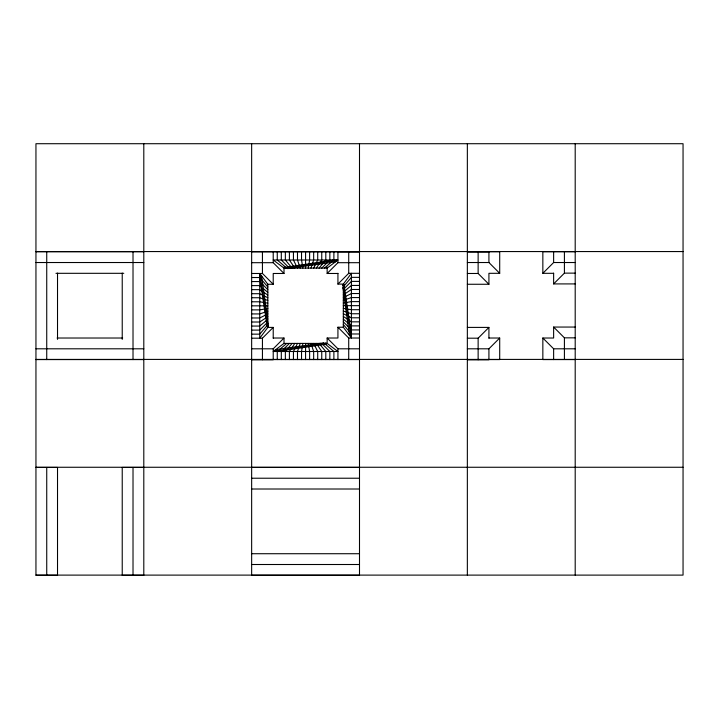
<?xml version="1.0" encoding="UTF-8"?>
<svg xmlns="http://www.w3.org/2000/svg" width="719" height="719" viewBox="0 0 719 719"><rect width="100%" height="100%" fill="white"/><g stroke="black" fill="none" stroke-linecap="round" stroke-linejoin="round"><path stroke-width="1.08" d="M308.271 268.088L309.619 259.999L309.619 251.911M302.879 343.412L301.531 351.501L301.531 359.59M310.968 268.088L311.974 265.059M312.648 263.037L313.664 259.999L313.664 251.911M300.183 343.412L297.486 351.501L297.486 359.59M313.664 268.088L315.461 264.493M316.36 262.696L317.708 259.999L317.708 251.911M297.486 343.412L293.442 351.501L293.442 359.59M316.36 268.088L321.752 259.999L321.752 251.911M294.79 343.412L289.398 351.501L289.398 359.59M267.18 326.696L268.304 326.075L268.304 323.514L261.581 276.123L259.954 274.847L259.954 278.693L267.18 326.696L268.304 326.075M343.322 285.892L343.322 284.095L351.411 273.31L351.411 338.02L343.322 327.235L343.322 292.184L351.411 285.443L359.5 285.443M349.569 335.378L342.846 287.986L343.305 284.805L343.97 284.805L351.196 332.807L351.196 336.654L350.53 336.654L350.53 332.807L343.305 284.805M343.97 284.805L342.846 285.425M319.056 268.088L325.797 259.999L325.797 251.911M286.701 349.883L285.353 351.501L285.353 359.59M288.049 348.266L292.094 343.412M267.153 325.5L259.739 334.146L251.65 334.146M343.997 286L351.411 277.354L359.5 277.354M267.091 322.75L259.739 330.102L251.65 330.102M321.752 268.088L326.902 262.947M328.367 261.473L329.841 259.999L329.841 251.911M262.435 359.761L262.435 338.191L273.22 327.406L267.827 327.406L259.739 338.191L259.739 273.481L267.827 284.266L267.827 319.317L259.739 326.058L251.65 326.058M327.145 267.01L327.145 273.481L337.93 262.696L359.5 262.696M251.65 348.805L273.22 348.805L284.005 338.02L284.005 343.412L273.22 351.501L337.93 351.501L327.145 343.412L327.145 338.02L337.93 338.02L337.93 327.235L343.322 327.235M343.322 284.095L337.93 284.095L348.715 273.31L348.715 251.74M283.511 349.29L289.398 343.412M344.059 288.75L351.411 281.399L359.5 281.399M553.63 273.31L542.845 273.31L553.63 262.525L575.2 262.525M478.135 359.761L478.135 338.191L488.92 327.406L488.92 338.191M553.63 273.13L553.63 283.915L564.415 273.13L564.415 251.56M467.35 348.805L488.92 348.805L499.705 338.02L488.92 338.02M324.449 268.088L331.522 262.022M279.628 349.479L286.701 343.412M336.564 260.224L335.288 261.842L287.897 268.573L284.715 268.106L284.715 267.441L332.726 260.224L336.564 260.224L336.564 260.889L332.726 260.889L284.715 268.106M274.586 350.611L275.862 349.659L323.253 342.927L326.435 343.394L326.435 344.059L278.424 351.276L274.586 351.276L274.586 350.611L278.424 350.611L326.435 343.394M267.827 316.621L259.739 322.013L251.65 322.013M343.322 294.88L351.411 289.487L359.5 289.487M267.827 313.924L259.739 317.969L251.65 317.969M343.322 297.576L351.411 293.532L359.5 293.532M267.827 311.228L259.739 313.924L251.65 313.924M343.322 300.272L351.411 297.576L359.5 297.576M267.827 308.532L259.739 309.88L251.65 309.88M343.322 302.969L351.411 301.621L359.5 301.621M35.95 251.56L683.05 251.56M35.95 251.74L143.8 251.74M359.5 251.74L337.93 251.74L337.93 262.696M467.35 251.74L499.705 251.74L499.705 273.31L488.92 273.31L488.92 284.266L467.35 284.266M575.2 251.74L542.845 251.74L542.845 273.31M251.65 251.911L359.5 251.911M467.35 251.911L488.92 251.911M35.95 262.525L143.8 262.525M467.35 262.525L488.92 262.525L499.705 273.31M251.65 262.696L273.22 262.696L284.005 273.481L284.005 267.01M285.803 268.088L284.005 268.088L273.22 259.999L337.93 259.999L327.145 268.088L287.6 268.088M564.415 273.13L575.2 273.13M55.965 273.31L123.785 273.31M348.715 273.31L359.5 273.31M251.65 273.481L262.435 273.481L273.22 284.266L267.827 284.266M284.005 273.481L273.22 273.481L273.22 284.266M327.145 273.481L337.93 273.481M467.35 273.481L478.135 273.481L488.92 284.266M261.581 276.123L259.954 274.847M251.65 277.525L259.739 277.525L267.827 286.962M259.954 278.693L260.62 278.693L267.845 326.696M251.65 281.569L259.739 281.569M553.63 283.915L575.2 283.915M251.65 285.614L259.739 285.614L261.357 286.962M342.846 287.986L343.511 287.986M251.65 289.658L259.739 289.658L267.827 295.051M251.65 293.703L259.739 293.703L262.435 295.051M251.65 297.747L259.739 297.747L267.827 300.443M251.65 301.791L259.739 301.791L267.827 303.139M343.322 305.665L345.345 305.665M347.367 305.665L359.5 305.665M251.65 305.836L263.783 305.836M265.805 305.836L267.827 305.836M359.5 309.709L351.411 309.709L343.322 308.361M359.5 313.754L351.411 313.754L343.322 311.057M359.5 317.798L351.411 317.798L348.715 316.45M359.5 321.842L351.411 321.842L343.322 316.45M267.639 323.514L268.304 323.514M359.5 325.887L351.411 325.887L349.793 324.539M575.2 359.59L542.845 359.59L542.845 338.02L553.63 338.02L553.63 327.055L575.2 327.055M467.35 327.406L488.92 327.406M359.5 329.931L351.411 329.931L343.322 321.842M350.53 332.807L351.196 332.807M359.5 333.976L351.411 333.976L343.322 324.539M553.63 327.055L564.415 337.84L575.2 337.84M57.08 338.02L122.67 338.02M273.22 338.02L284.005 338.02M337.93 327.235L348.715 338.02L359.5 338.02M251.65 338.191L262.435 338.191M467.35 338.191L478.135 338.191M284.005 343.412L320.854 343.412M35.95 348.805L143.8 348.805M327.145 338.02L337.93 348.805L359.5 348.805M542.845 338.02L553.63 348.805L575.2 348.805M35.95 359.41L683.05 359.41M35.95 359.59L143.8 359.59M251.65 359.59L359.5 359.59M467.35 359.59L499.705 359.59L499.705 338.02M251.65 359.761L273.22 359.761L273.22 348.805M467.35 359.761L488.92 359.761L488.92 348.805M35.95 467.26L683.05 467.26M35.95 467.44L57.52 467.44L57.52 575.29L35.95 575.29L35.95 143.71L683.05 143.71L683.05 575.11L35.95 575.11M143.8 467.44L122.23 467.44L122.23 575.29L143.8 575.29L143.8 143.71M251.65 467.44L359.5 467.44M251.65 478.225L359.5 478.225M251.65 489.01L359.5 489.01M251.65 553.72L359.5 553.72M251.65 564.505L359.5 564.505M343.322 313.754L346.918 315.551M264.233 295.949L267.827 297.747M284.715 267.441L285.335 268.573M326.435 344.059L325.815 342.927M343.322 319.146L348.176 323.191M262.974 288.31L267.827 292.354M286.701 268.088L277.264 259.999L277.264 251.911M325.24 344.086L333.886 351.501L333.886 359.59M288.661 267.36L281.309 259.999L281.309 251.911M322.489 344.149L329.841 351.501L329.841 359.59M261.941 283.78L267.827 289.658M291.42 267.279L285.353 259.999L285.353 251.911M319.056 343.412L325.797 351.501L325.797 359.59M350.234 335.378L351.196 336.654M294.79 268.088L289.398 259.999L289.398 251.911M316.36 343.412L321.752 351.501L321.752 359.59M297.486 268.088L293.442 259.999L293.442 251.911M313.664 343.412L317.708 351.501L317.708 359.59M300.183 268.088L297.486 259.999L297.486 251.911M310.968 343.412L313.664 351.501L313.664 359.59M302.879 268.088L301.531 259.999L301.531 251.911M308.271 343.412L309.619 351.501L309.619 359.59M575.2 143.71L575.2 575.11M564.415 337.84L564.415 359.41M553.63 251.56L553.63 262.525M553.63 348.805L553.63 359.59M488.92 251.74L488.92 262.525M478.135 251.911L478.135 273.481M467.35 143.71L467.35 575.11M359.5 143.71L359.5 575.29L251.65 575.29L251.65 143.71M348.715 338.02L348.715 359.59M337.93 273.31L337.93 284.095M337.93 348.805L337.93 359.59M333.886 251.911L333.886 259.999M332.726 260.224L332.726 260.889M323.253 342.927L323.253 343.592M305.575 251.911L305.575 268.088M305.575 343.412L305.575 359.59M281.309 351.501L281.309 359.59M278.424 350.611L278.424 351.276M277.264 351.501L277.264 359.59M273.22 251.911L273.22 262.696M273.22 327.406L273.22 338.191M262.435 251.911L262.435 273.481M260.62 274.847L260.62 278.693M133.015 251.74L133.015 359.59M133.015 467.44L133.015 575.29M122.23 273.085L122.23 339.368M57.52 273.085L57.52 339.368M46.735 251.74L46.735 359.59M46.735 467.44L46.735 575.29"/></g></svg>
